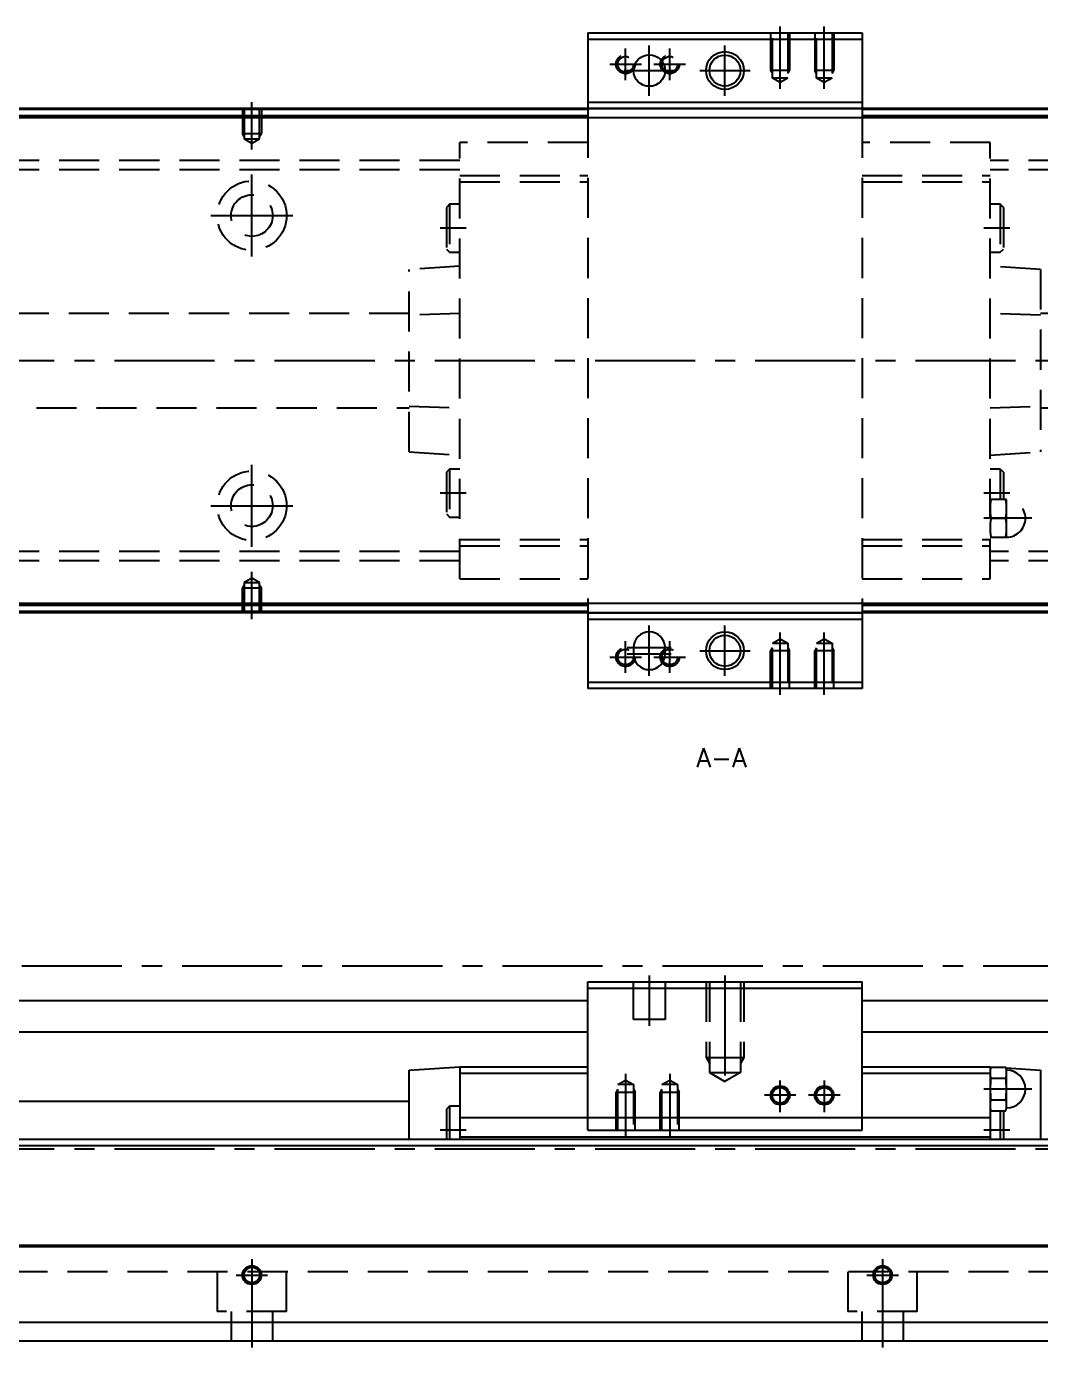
# Model space of a CAD drawing. Extents: x -2 to 886, y -8 to 353.
# Drawn here: x 512.9 to 673.7, y 9 to 218.5 of the extents above; entities that cross this region are included whole.
import ezdxf

# ---------------------------------------------------------------- set-up
doc = ezdxf.new("R2010")
doc.units = 0
doc.header["$LTSCALE"] = 0.5
doc.linetypes.add('CENTER', pattern=[50.8, 31.75, -6.35, 6.35, -6.35])
doc.linetypes.add('DASHED', pattern=[19.05, 12.7, -6.35])
for name, color, linetype in [('MSM_CENTER', 1, 'CENTER'), ('MSM_CONTINUOUS', 7, 'CONTINUOUS'), ('MSM_DASHED', 4, 'DASHED'), ('MSM_NARROW', 5, 'CONTINUOUS'), ('MSM_PART_NUMBER', 7, 'CONTINUOUS')]:
    doc.layers.add(name, color=color, linetype=linetype)
doc.styles.get("Standard").update_dxf_attribs({"font": 'txt.shx', "height": 3, "bigfont": 'bigfont.shx'})

msp = doc.modelspace()

# ---------------------------------------------------------------- linework, layer by layer
at = {"layer": 'MSM_CENTER'}
for p, q in [((632.42, 208.59), (632.42, 218.5)), ((639.42, 208.59), (639.42, 218.5)), ((607.92, 210), (607.92, 215)), ((611.67, 207.5), (611.67, 215.5)), ((614.92, 210), (614.92, 215)), ((623.67, 207.5), (623.67, 215.5)), ((605.42, 212.5), (610.42, 212.5)), ((612.42, 212.5), (617.42, 212.5)), ((607.67, 211.5), (615.67, 211.5)), ((619.67, 211.5), (627.67, 211.5)), ((548.67, 198.99), (548.67, 206.5)), ((548.67, 182), (548.67, 195)), ((542.17, 188.5), (555.17, 188.5)), ((582.62, 186.5), (578.52, 186.5)), ((668.82, 186.5), (664.72, 186.5)), ((323.67, 165.5), (882.67, 165.5)), ((548.67, 136), (548.67, 149)), ((542.17, 142.5), (555.17, 142.5)), ((582.62, 144.5), (578.52, 144.5)), ((668.82, 144.5), (664.72, 144.5)), ((672.32, 140.5), (664.72, 140.5)), ((548.67, 124.5), (548.67, 132.01)), ((611.67, 115.5), (611.67, 123.5)), ((623.67, 115.5), (623.67, 123.5)), ((632.42, 112.5), (632.42, 122.41)), ((639.42, 112.5), (639.42, 122.41)), ((607.92, 116), (607.92, 121)), ((608.17, 120), (615.17, 120)), ((614.92, 116), (614.92, 121)), ((619.67, 119.5), (627.67, 119.5)), ((605.42, 118.5), (610.42, 118.5)), ((608.17, 119), (615.17, 119)), ((612.42, 118.5), (617.42, 118.5)), ((883.67, 69.5), (320.67, 69.5)), ((611.67, 68), (611.67, 60)), ((623.67, 68), (623.67, 50.18)), ((607.92, 52.41), (607.92, 42.5)), ((614.92, 52.41), (614.92, 42.5)), ((632.42, 46.33), (632.42, 51.33)), ((639.48, 46.33), (639.48, 51.33)), ((634.92, 49), (629.92, 49)), ((641.92, 49), (636.92, 49)), ((672.32, 50), (664.72, 50)), ((582.62, 43.5), (578.52, 43.5)), ((668.82, 43.5), (664.72, 43.5)), ((323.67, 40.5), (882.67, 40.5)), ((548.67, 23), (548.67, 9)), ((648.67, 23), (648.67, 9)), ((546.17, 20.5), (551.17, 20.5)), ((646.17, 20.5), (651.17, 20.5))]:
    msp.add_line(p, q, dxfattribs=at)
at = {"layer": 'MSM_CONTINUOUS'}
for p, q in [((601.92, 217.5), (601.92, 204)), ((601.92, 217.5), (645.42, 217.5)), ((601.92, 216.5), (645.42, 216.5)), ((645.42, 217.5), (645.42, 204)), ((868.67, 205.5), (378.67, 205.5)), ((601.92, 206.5), (645.42, 206.5)), ((601.92, 205.5), (645.42, 205.5)), ((880.17, 204), (365.17, 204)), ((601.92, 205.3), (378.67, 205.3)), ((601.92, 204.3), (378.67, 204.3)), ((868.67, 205.3), (645.42, 205.3)), ((868.67, 204.3), (645.42, 204.3)), ((880.17, 127), (365.17, 127)), ((601.92, 126.7), (378.67, 126.7)), ((601.92, 125.7), (378.67, 125.7)), ((601.92, 127), (601.92, 113.5)), ((645.42, 127), (645.42, 113.5)), ((868.67, 126.7), (645.42, 126.7)), ((868.67, 125.7), (645.42, 125.7)), ((868.67, 125.5), (378.67, 125.5)), ((601.92, 125.5), (645.42, 125.5)), ((601.92, 124.5), (645.42, 124.5)), ((609.17, 120), (609.17, 119)), ((614.17, 119), (614.17, 120)), ((601.92, 114.5), (645.42, 114.5)), ((645.42, 113.5), (601.92, 113.5)), ((601.92, 67), (645.42, 67)), ((601.92, 43.5), (601.92, 67)), ((601.92, 66), (645.42, 66)), ((645.42, 43.5), (645.42, 67)), ((601.92, 64), (365.17, 64)), ((880.17, 64), (645.42, 64)), ((601.92, 59), (364.17, 59)), ((880.67, 59), (645.42, 59)), ((573.62, 53), (581.62, 53.5)), ((573.62, 42), (573.62, 53)), ((581.62, 53.5), (601.92, 53.5)), ((581.62, 53.5), (581.62, 42)), ((581.62, 52.5), (601.92, 52.5)), ((645.42, 53.5), (665.72, 53.5)), ((645.42, 52.5), (665.72, 52.5)), ((665.72, 53.5), (666.29, 53.46)), ((665.72, 53.5), (665.72, 42)), ((665.84, 53.46), (665.72, 53)), ((665.72, 52.41), (665.72, 52.6)), ((665.84, 53.46), (668.19, 53.46)), ((668.32, 53), (668.19, 53.46)), ((668.22, 53.34), (673.72, 53)), ((668.32, 47), (668.32, 53)), ((673.72, 53), (673.72, 42)), ((665.84, 51.73), (668.19, 51.73)), ((665.84, 48.27), (668.19, 48.27)), ((573.62, 48), (390.67, 48)), ((580.02, 47.3), (579.52, 46.8)), ((579.52, 46.8), (579.52, 42)), ((581.62, 47.3), (580.02, 47.3)), ((580.02, 47.3), (580.02, 42)), ((665.72, 47), (665.84, 46.54)), ((665.84, 46.54), (668.19, 46.54)), ((667.32, 46.54), (667.32, 42)), ((667.82, 46.54), (667.82, 42)), ((668.19, 46.54), (668.32, 47)), ((581.62, 45.5), (665.72, 45.5)), ((868.67, 42), (378.67, 42)), ((581.62, 42.4), (665.72, 42.4)), ((601.92, 43.5), (645.42, 43.5)), ((868.67, 41), (378.67, 41)), ((868.67, 25.2), (378.67, 25.2)), ((868.67, 25), (378.67, 25)), ((868.67, 13), (378.67, 13)), ((868.67, 10), (378.67, 10))]:
    msp.add_line(p, q, dxfattribs=at)
for centre, radius in [((611.67, 211.5), 2.5), ((623.67, 211.5), 2.46), ((623.67, 119.5), 2.46), ((632.42, 49), 1.23), ((639.42, 49), 1.23), ((548.67, 20.5), 1.23), ((648.67, 20.5), 1.23)]:
    msp.add_circle(centre, radius, dxfattribs=at)
for centre, radius, start, end in [((611.67, 120), 2.5, 0, 180), ((611.67, 119), 2.5, 180, 0), ((668.79, 52.6), 3.08, 163.6571, 196.3429), ((665.24, 52.6), 3.08, 343.6571, 16.3429), ((668.32, 50), 3, 270, 90), ((677.84, 50), 12.12, 171.7868, 188.2132), ((656.19, 50), 12.12, 351.7868, 8.2132), ((668.79, 47.4), 3.08, 163.6571, 196.3429), ((665.24, 47.4), 3.08, 343.6571, 16.3429)]:
    msp.add_arc(centre, radius, start, end, dxfattribs=at)
at = {"layer": 'MSM_DASHED'}
for p, q in [((630.92, 217.5), (630.92, 211.5)), ((631.19, 210.3), (631.19, 217.5)), ((633.65, 217.5), (633.65, 210.3)), ((633.92, 217.5), (633.92, 211.5)), ((637.92, 217.5), (637.92, 211.5)), ((638.19, 210.3), (638.19, 217.5)), ((640.65, 217.5), (640.65, 210.3)), ((640.92, 217.5), (640.92, 211.5)), ((633.92, 211.5), (630.92, 211.5)), ((631.19, 211.03), (630.92, 211.5)), ((633.65, 210.3), (631.19, 210.3)), ((632.42, 209.59), (631.19, 210.3)), ((633.65, 210.3), (632.42, 209.59)), ((633.65, 211.03), (633.92, 211.5)), ((640.92, 211.5), (637.92, 211.5)), ((638.19, 211.03), (637.92, 211.5)), ((640.65, 210.3), (638.19, 210.3)), ((639.42, 209.59), (638.19, 210.3)), ((640.65, 210.3), (639.42, 209.59)), ((640.65, 211.03), (640.92, 211.5)), ((547.17, 205.5), (547.17, 201.5)), ((547.44, 205.5), (547.44, 200.7)), ((549.9, 200.7), (549.9, 205.5)), ((550.17, 205.5), (550.17, 201.5)), ((601.92, 204), (601.92, 127)), ((645.42, 204), (645.42, 127)), ((547.17, 201.5), (550.17, 201.5)), ((547.44, 201.03), (547.17, 201.5)), ((549.9, 201.03), (550.17, 201.5)), ((547.44, 200.7), (549.9, 200.7)), ((547.44, 200.7), (548.67, 199.99)), ((548.67, 199.99), (549.9, 200.7)), ((601.92, 200.1), (581.62, 200.1)), ((581.62, 130.9), (581.62, 200.1)), ((665.72, 200.1), (645.42, 200.1)), ((665.72, 130.9), (665.72, 200.1)), ((581.62, 197.25), (378.67, 197.25)), ((868.67, 197.25), (665.72, 197.25)), ((581.62, 195.75), (378.67, 195.75)), ((581.62, 194.85), (601.92, 194.85)), ((645.42, 194.85), (665.72, 194.85)), ((868.67, 195.75), (665.72, 195.75)), ((581.62, 193.85), (601.92, 193.85)), ((645.42, 193.85), (665.72, 193.85)), ((580.02, 190.3), (579.52, 189.8)), ((579.52, 189.8), (579.52, 183.2)), ((581.62, 190.3), (580.02, 190.3)), ((580.02, 190.3), (580.02, 182.7)), ((667.32, 190.3), (665.72, 190.3)), ((667.32, 190.3), (667.32, 182.7)), ((667.82, 189.8), (667.32, 190.3)), ((667.82, 189.8), (667.82, 183.2)), ((579.52, 183.2), (580.02, 182.7)), ((580.02, 182.7), (581.62, 182.7)), ((665.72, 182.7), (667.32, 182.7)), ((667.32, 182.7), (667.82, 183.2)), ((581.62, 180.5), (573.62, 179.94)), ((673.72, 179.94), (665.72, 180.5)), ((573.62, 151.06), (573.62, 179.94)), ((673.72, 179.94), (673.72, 151.06)), ((573.62, 173), (390.67, 173)), ((581.62, 172.98), (573.62, 172.73)), ((673.72, 172.73), (665.72, 172.98)), ((868.67, 173), (673.72, 173)), ((390.67, 158), (573.62, 158)), ((573.62, 158.27), (581.62, 158.02)), ((665.72, 158.02), (673.72, 158.27)), ((673.72, 158), (868.67, 158)), ((573.62, 151.06), (581.62, 150.5)), ((665.72, 150.5), (673.72, 151.06)), ((580.02, 148.3), (579.52, 147.8)), ((579.52, 147.8), (579.52, 141.2)), ((581.62, 148.3), (580.02, 148.3)), ((580.02, 148.3), (580.02, 140.7)), ((667.32, 148.3), (665.72, 148.3)), ((667.82, 147.8), (667.32, 148.3)), ((667.32, 148.3), (667.32, 143.5)), ((667.82, 147.8), (667.82, 143.5)), ((668.32, 143.5), (665.72, 143.5)), ((668.32, 137.5), (668.32, 143.5)), ((579.52, 141.2), (580.02, 140.7)), ((580.02, 140.7), (581.62, 140.7)), ((665.84, 140.5), (668.19, 140.5)), ((581.62, 137.15), (601.92, 137.15)), ((645.42, 137.15), (665.72, 137.15)), ((665.72, 137.5), (668.32, 137.5)), ((581.62, 135.25), (378.67, 135.25)), ((581.62, 136.15), (601.92, 136.15)), ((645.42, 136.15), (665.72, 136.15)), ((868.67, 135.25), (665.72, 135.25)), ((581.62, 133.75), (378.67, 133.75)), ((868.67, 133.75), (665.72, 133.75)), ((547.44, 129.97), (547.17, 129.5)), ((548.67, 131.01), (547.44, 130.3)), ((547.44, 130.3), (549.9, 130.3)), ((547.44, 130.3), (547.44, 125.5)), ((549.9, 130.3), (548.67, 131.01)), ((549.9, 125.5), (549.9, 130.3)), ((549.9, 129.97), (550.17, 129.5)), ((581.62, 130.9), (601.92, 130.9)), ((645.42, 130.9), (665.72, 130.9)), ((547.17, 129.5), (550.17, 129.5)), ((547.17, 125.5), (547.17, 129.5)), ((550.17, 125.5), (550.17, 129.5)), ((631.19, 119.97), (630.92, 119.5)), ((633.92, 119.5), (630.92, 119.5)), ((630.92, 113.5), (630.92, 119.5)), ((631.19, 120.7), (632.42, 121.41)), ((631.19, 113.5), (631.19, 120.7)), ((631.19, 120.7), (633.65, 120.7)), ((632.42, 121.41), (633.65, 120.7)), ((633.65, 120.7), (633.65, 113.5)), ((633.65, 119.97), (633.92, 119.5)), ((633.92, 113.5), (633.92, 119.5)), ((638.19, 119.97), (637.92, 119.5)), ((640.92, 119.5), (637.92, 119.5)), ((637.92, 113.5), (637.92, 119.5)), ((638.19, 120.7), (639.42, 121.41)), ((638.19, 113.5), (638.19, 120.7)), ((638.19, 120.7), (640.65, 120.7)), ((639.42, 121.41), (640.65, 120.7)), ((640.65, 120.7), (640.65, 113.5)), ((640.65, 119.97), (640.92, 119.5)), ((640.92, 113.5), (640.92, 119.5)), ((609.17, 61), (609.17, 67)), ((614.17, 67), (614.17, 61)), ((620.67, 67), (620.67, 55)), ((621.21, 67), (621.21, 52.6)), ((626.12, 67), (626.12, 52.6)), ((626.67, 67), (626.67, 55)), ((614.17, 61), (609.17, 61)), ((620.67, 55), (626.67, 55)), ((620.67, 55), (621.21, 54.06)), ((626.67, 55), (626.12, 54.06)), ((621.21, 52.6), (626.12, 52.6)), ((621.21, 52.6), (623.67, 51.18)), ((626.12, 52.6), (623.67, 51.18)), ((606.69, 50.7), (607.92, 51.41)), ((606.69, 43.5), (606.69, 50.7)), ((609.15, 50.7), (606.69, 50.7)), ((607.92, 51.41), (609.15, 50.7)), ((609.15, 50.7), (609.15, 43.5)), ((613.69, 50.7), (614.92, 51.41)), ((613.69, 43.5), (613.69, 50.7)), ((616.15, 50.7), (613.69, 50.7)), ((614.92, 51.41), (616.15, 50.7)), ((616.15, 50.7), (616.15, 43.5)), ((606.69, 49.97), (606.42, 49.5)), ((606.42, 43.5), (606.42, 49.5)), ((606.42, 49.5), (609.42, 49.5)), ((609.15, 49.97), (609.42, 49.5)), ((609.42, 43.5), (609.42, 49.5)), ((613.69, 49.97), (613.42, 49.5)), ((613.42, 43.5), (613.42, 49.5)), ((613.42, 49.5), (616.42, 49.5)), ((616.15, 49.97), (616.42, 49.5)), ((616.42, 43.5), (616.42, 49.5)), ((868.67, 21), (378.67, 21)), ((543.17, 21), (543.17, 14.7)), ((554.17, 14.7), (554.17, 21)), ((643.17, 21), (643.17, 14.7)), ((654.17, 14.7), (654.17, 21)), ((554.17, 14.7), (543.17, 14.7)), ((545.37, 14.7), (545.37, 10)), ((551.97, 10), (551.97, 14.7)), ((654.17, 14.7), (643.17, 14.7)), ((645.37, 14.7), (645.37, 10)), ((651.97, 10), (651.97, 14.7))]:
    msp.add_line(p, q, dxfattribs=at)
for centre, radius in [((607.92, 212.5), 1.5), ((607.92, 212.5), 1.23), ((614.92, 212.5), 1.5), ((614.92, 212.5), 1.23), ((548.67, 188.5), 5.5), ((548.67, 188.5), 3.3), ((548.67, 142.5), 5.5), ((548.67, 142.5), 3.3), ((607.92, 118.5), 1.5), ((607.92, 118.5), 1.23), ((614.92, 118.5), 1.5), ((614.92, 118.5), 1.23)]:
    msp.add_circle(centre, radius, dxfattribs=at)
for centre, radius, start, end in [((674.82, 142), 9.11, 170.5216, 189.4784), ((659.21, 142), 9.11, 350.5216, 9.4784), ((668.32, 140.5), 3, 270, 90), ((674.82, 139), 9.11, 170.5216, 189.4784), ((659.21, 139), 9.11, 350.5216, 9.4784)]:
    msp.add_arc(centre, radius, start, end, dxfattribs=at)
at = {"layer": 'MSM_NARROW'}
for centre, radius in [((623.67, 211.5), 3), ((623.67, 119.5), 3), ((632.42, 49), 1.5), ((639.42, 49), 1.5), ((548.67, 20.5), 1.5), ((648.67, 20.5), 1.5)]:
    msp.add_circle(centre, radius, dxfattribs=at)

# ---------------------------------------------------------------- texts
at = {"layer": 'MSM_PART_NUMBER'}
msp.add_text('A-A', height=3, dxfattribs=at).set_placement((619.13, 101.03))

doc.saveas('drawing.dxf')
